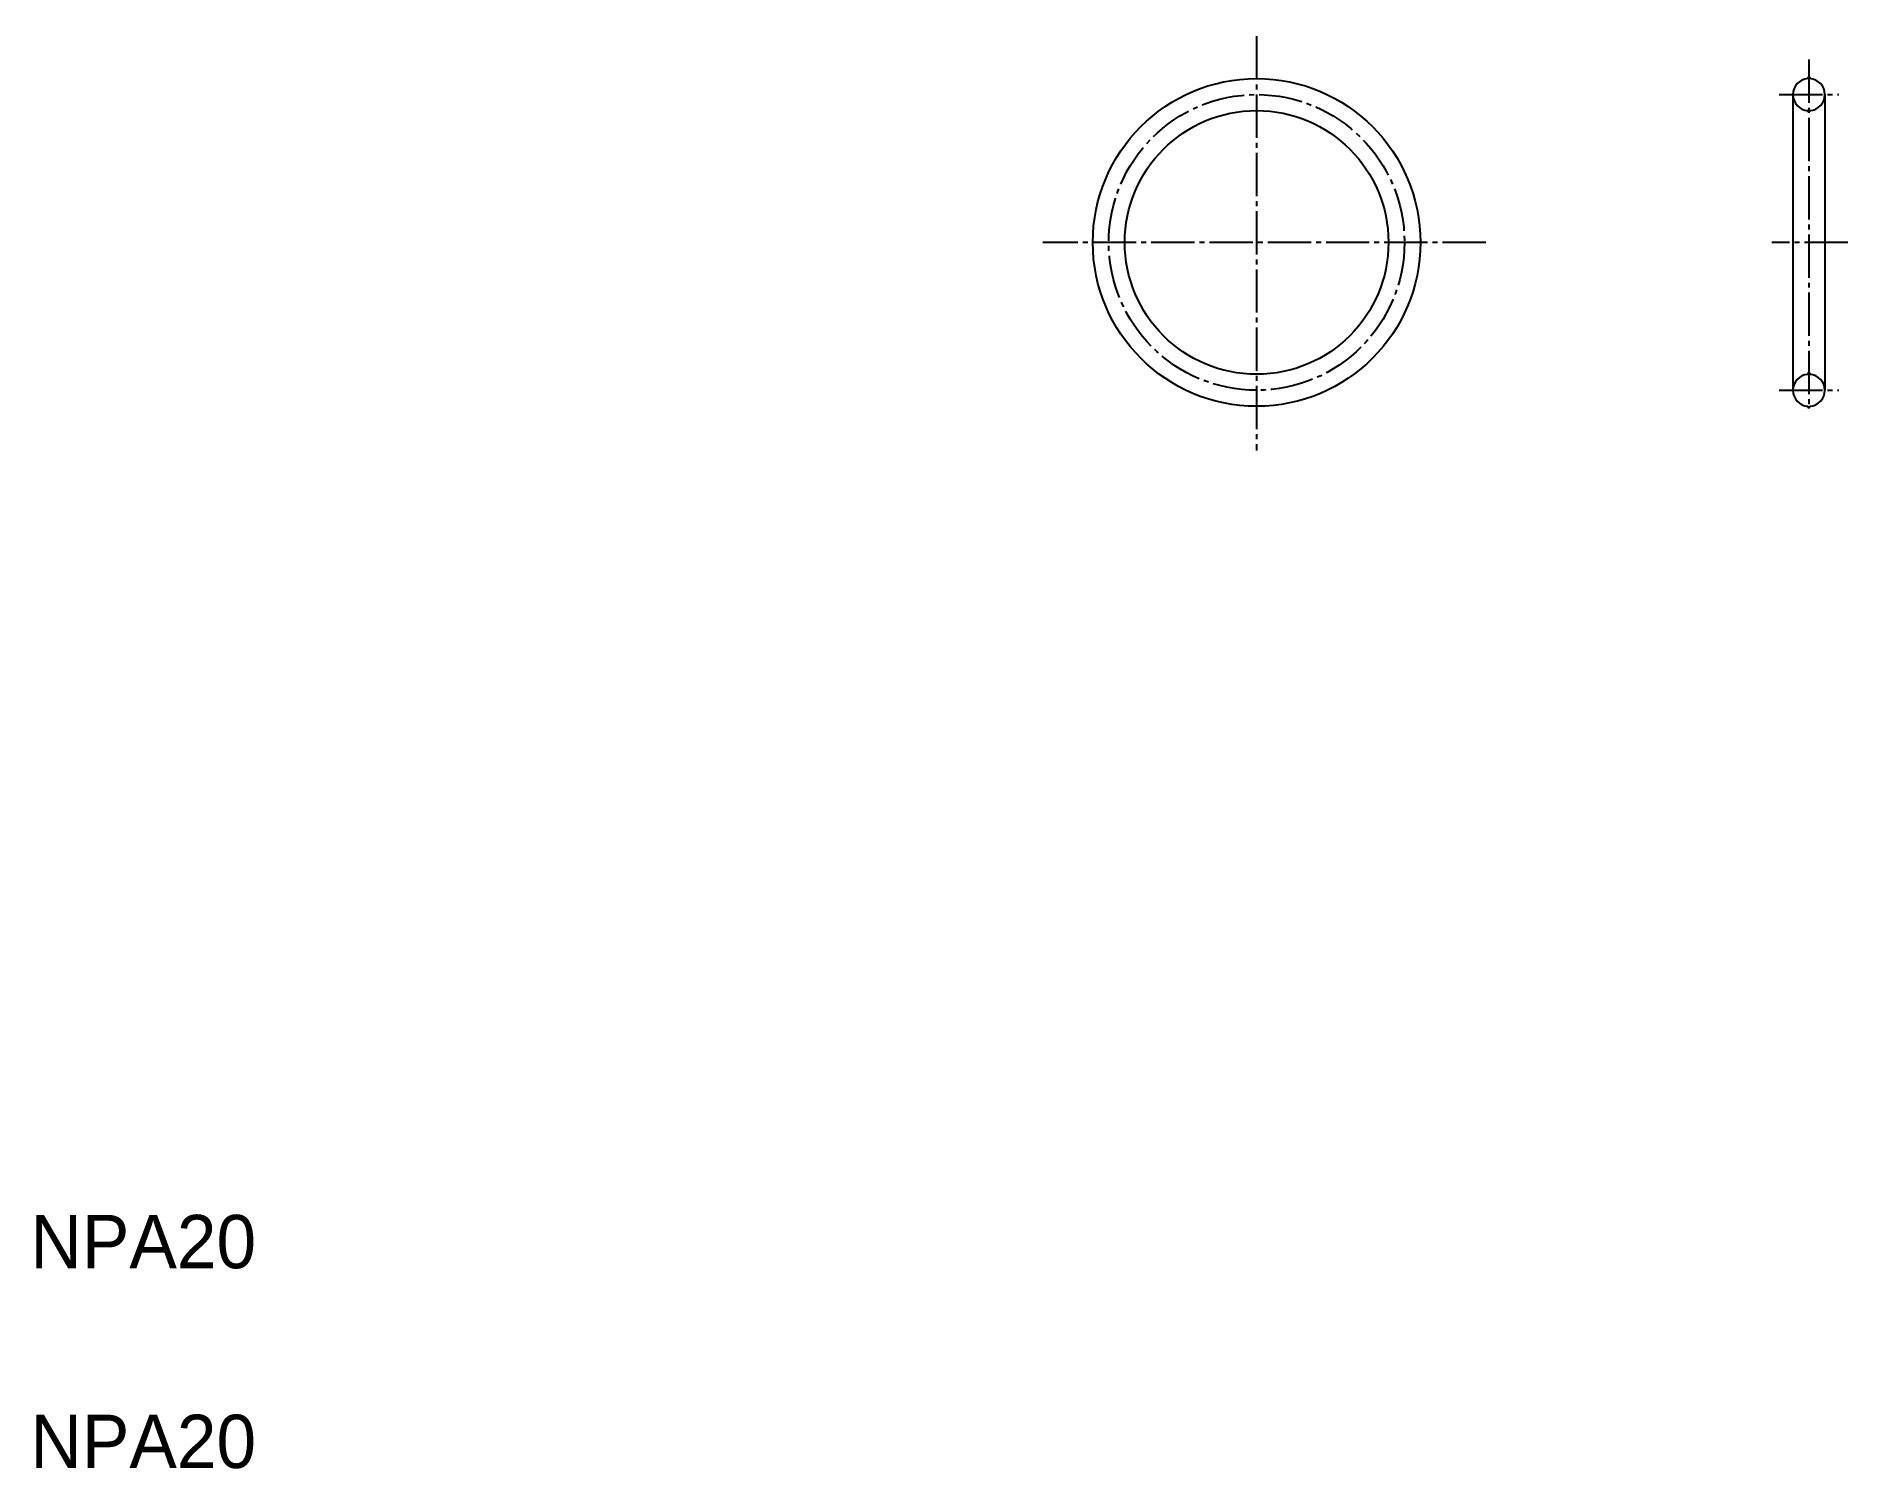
# Model space of a CAD drawing. Extents: x 10 to 146, y 10 to 117.
import ezdxf

# ---------------------------------------------------------------- set-up
doc = ezdxf.new("R2010")
doc.units = 0
doc.header["$LTSCALE"] = 0.25
doc.linetypes.add('CENTER', pattern=[17.5, 13, -1.5, 1.5, -1.5])
doc.layers.get('0').update_dxf_attribs({"linetype": 'CONTINUOUS'})
doc.layers.add('CENTER', color=1, linetype='CENTER')

msp = doc.modelspace()

# ---------------------------------------------------------------- linework, layer by layer
at = {"color": 7, "linetype": 'CONTINUOUS'}
for p, q in [((143.44, 114.41), (143.59, 114.41)), ((143.44, 114.41), (143.44, 114.3)), ((143.59, 114.41), (143.59, 114.3)), ((142.32, 113.11), (142.32, 90.91)), ((144.72, 113.11), (144.72, 90.91)), ((143.44, 111.81), (143.44, 111.91)), ((143.44, 111.81), (143.59, 111.81)), ((143.59, 111.81), (143.59, 111.91)), ((143.44, 92.21), (143.59, 92.21)), ((143.44, 92.21), (143.44, 92.1)), ((143.59, 92.21), (143.59, 92.1)), ((143.44, 89.61), (143.44, 89.71)), ((143.44, 89.61), (143.59, 89.61)), ((143.59, 89.61), (143.59, 89.71))]:
    msp.add_line(p, q, dxfattribs=at)
for p, q in [((142.32, 107.56), (142.32, 107.56)), ((142.32, 102.01), (142.32, 102.01))]:
    msp.add_line(p, q)
for radius in [12.3, 9.9]:
    msp.add_circle((102.06, 102.01), radius, dxfattribs=at)
for centre, start, end in [((143.52, 113.11), 93.5852, 266.4167), ((143.52, 113.11), 273.5852, 86.4148), ((143.52, 90.91), 93.5833, 266.4148), ((143.52, 90.91), 273.5852, 86.4148)]:
    msp.add_arc(centre, 1.2, start, end, dxfattribs=at)
at = {"layer": 'CENTER', "color": 1, "linetype": 'CENTER'}
for p, q in [((102.06, 117.49), (102.06, 86.39)), ((143.52, 115.74), (143.52, 89.56)), ((141.29, 113.11), (145.78, 113.11)), ((119.27, 102.01), (86, 102.01)), ((146.44, 102.01), (140.73, 102.01)), ((141.29, 90.91), (145.78, 90.91))]:
    msp.add_line(p, q, dxfattribs=at)
msp.add_circle((102.06, 102.01), 11.1, dxfattribs=at)

# ---------------------------------------------------------------- texts
for p in [(10, 25), (10, 10)]:
    msp.add_text('NPA20', height=4).set_placement(p)

doc.saveas('drawing.dxf')
